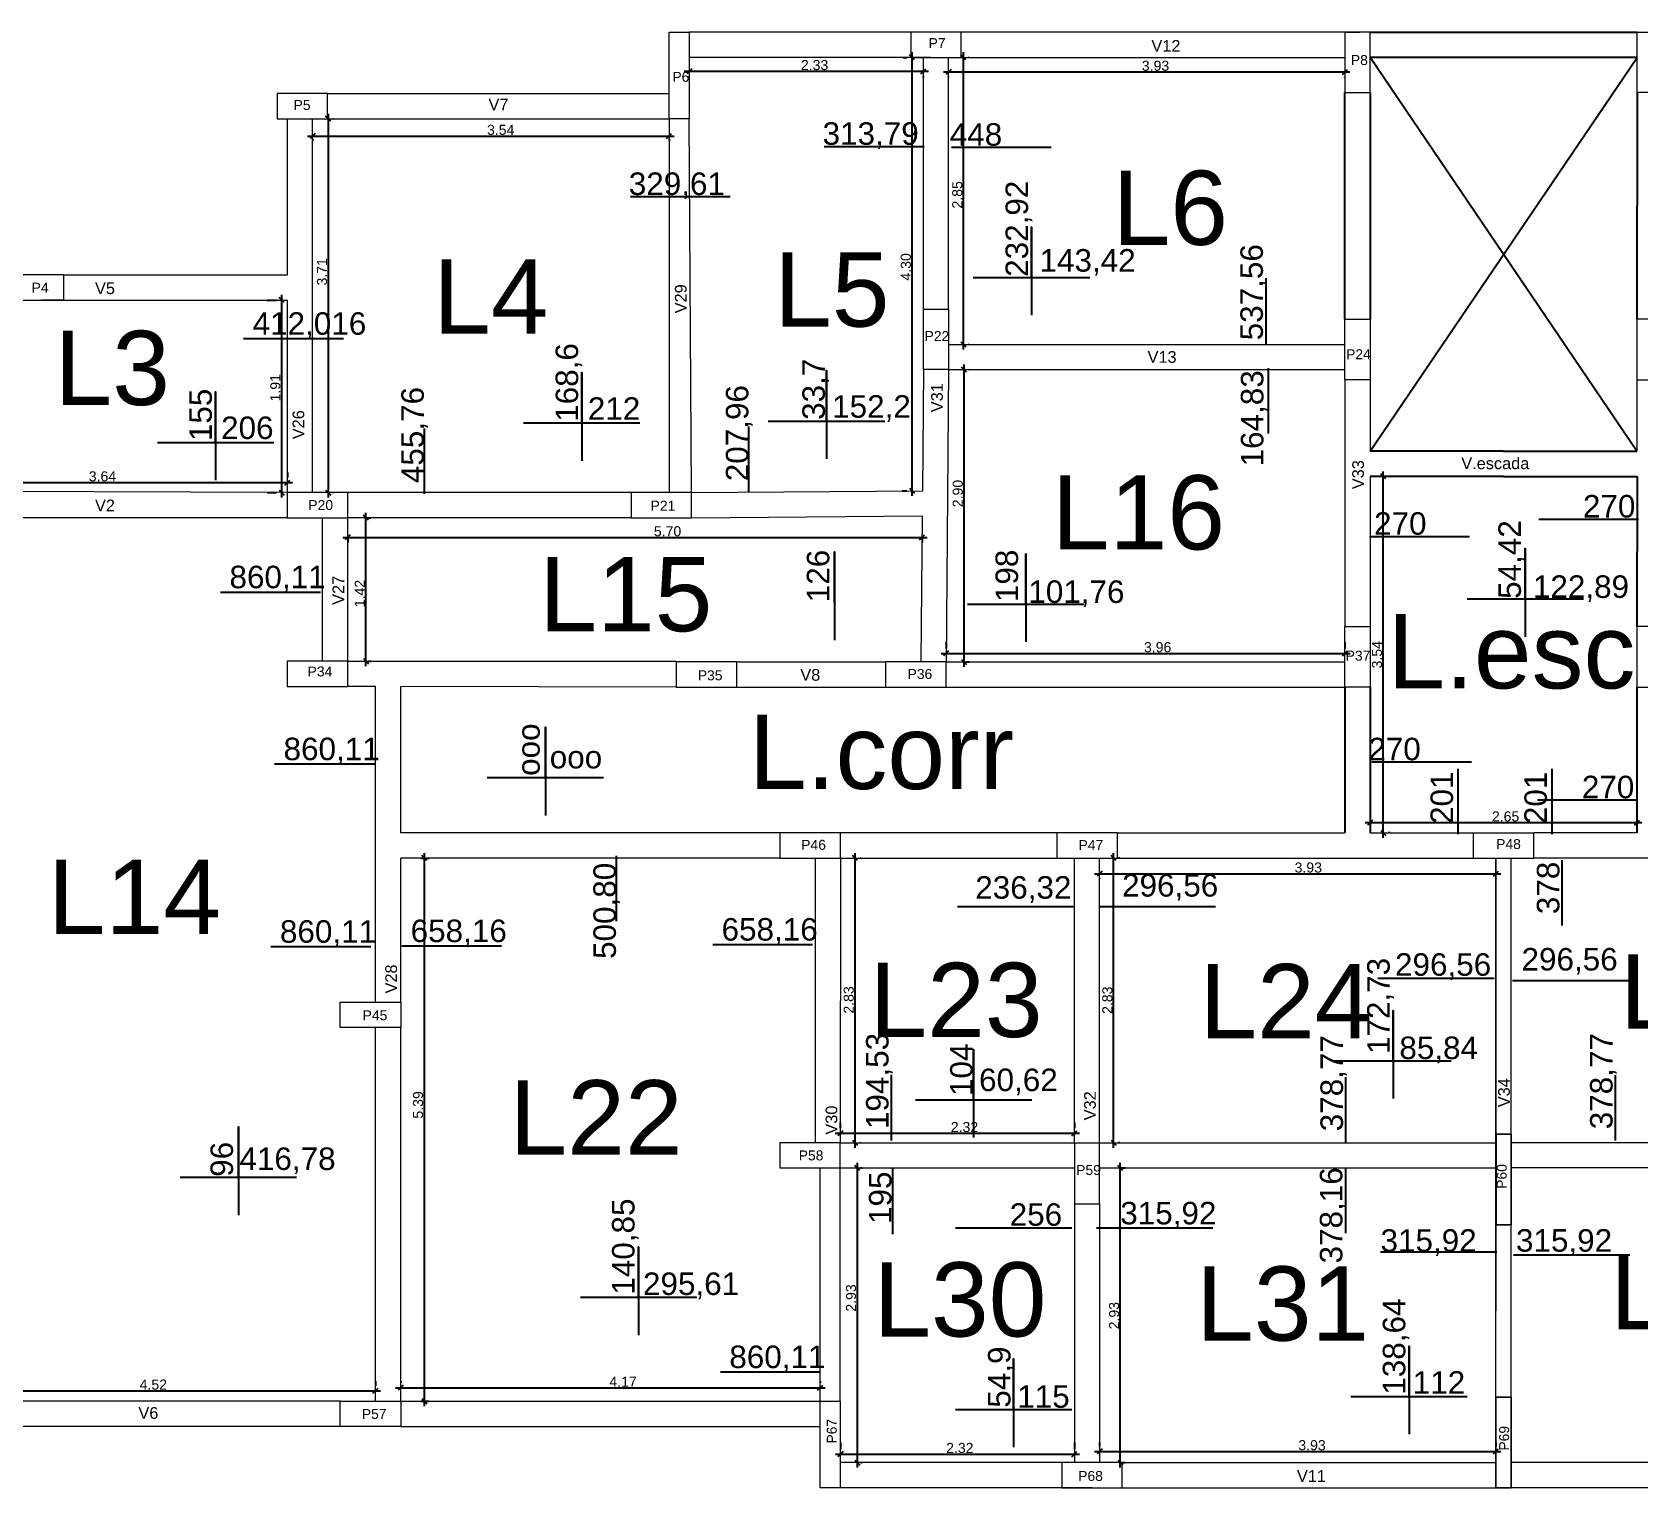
# Model space of a CAD drawing. Header units: millimetres. Extents: x 2878 to 6301, y 540 to 1980.
# Drawn here: x 2995.84 to 3011.8, y 647.43 to 661.88 of the extents above; entities that cross this region are included whole.
import ezdxf

# ---------------------------------------------------------------- set-up
doc = ezdxf.new("R2010")
doc.units = ezdxf.units.MM
doc.header["$LTSCALE"] = 4
for name, color, linetype, lineweight in [('ALVENARIA', 4, 'Continuous', 20), ('COTAS', 35, 'Continuous', 5), ('ESTRUTURA', 4, 'Continuous', 25), ('PILAR', 1, 'Continuous', 5), ('TEXTO', 5, 'Continuous', 20)]:
    doc.layers.add(name, color=color, linetype=linetype, lineweight=lineweight)
doc.layers.add('LINHA DE MOMENTOS', color=42, linetype='Continuous')
doc.styles.get("Standard").update_dxf_attribs({"font": 'arial.ttf'})
doc.dimstyles.new('ISO-25', dxfattribs={"dimscale": 0, "dimtxt": 0.1, "dimasz": 0.05, "dimexe": 0.05, "dimexo": 0.2, "dimgap": 0.01, "dimtad": 1, "dimzin": 4, "dimdsep": 46, "dimtxsty": 'Standard', "dimblk": 'OBLIQUE', "dimcen": 0.1, "dimdle": 0.05, "dimclrt": 256, "dimadec": 0, "dimazin": 0, "dimtfac": 1, "dimtix": 1, "dimtofl": 0, "dimtmove": 0, "dimatfit": 3, "dimfxl": 1, "dimtfillclr": 256, "dimarcsym": 0})

# ---------------------------------------------------------------- blocks, each defined once
blk = doc.blocks.new('PILAR')
at = {"layer": 'PILAR', "ltscale": 0.01}
blk.add_lwpolyline([(-0.15, 0), (0.1, 0), (0.1, -0.6), (-0.15, -0.6)], close=True, dxfattribs=at)
blk = doc.blocks.new('_Oblique')
at = {"color": 0, "linetype": 'ByBlock', "lineweight": -2}
blk.add_line((-0.5, -0.5), (0.5, 0.5), dxfattribs=at)
blk = doc.blocks.new('*D638')
at = {"layer": 'COTAS', "color": 0, "lineweight": -2, "transparency": 16777216}
for p, q in [((2994.735, 657.519), (2994.735, 657.456)), ((2998.376, 657.507), (2998.376, 657.456)), ((2994.685, 657.406), (2998.426, 657.406))]:
    blk.add_line(p, q, dxfattribs=at)
at = {"layer": 'Defpoints', "color": 0, "transparency": 16777216}
for p in [(2994.735, 657.319), (2998.376, 657.406), (2998.376, 657.307)]:
    blk.add_point(p, dxfattribs=at)
at = {"layer": 'COTAS', "color": 0, "lineweight": -2, "transparency": 16777216, "xscale": 0.05, "yscale": 0.05, "zscale": 0.05, "rotation": 180}
blk.add_blockref('_Oblique', (2994.735, 657.406), dxfattribs=at)
at = {"layer": 'COTAS', "color": 0, "lineweight": -2, "transparency": 16777216, "xscale": 0.05, "yscale": 0.05, "zscale": 0.05}
blk.add_blockref('_Oblique', (2998.376, 657.406), dxfattribs=at)
at = {"layer": 'COTAS', "transparency": 16777216, "insert": (2996.54, 657.467), "char_height": 0.1, "attachment_point": 5}
blk.add_mtext('3.64', dxfattribs=at)
blk = doc.blocks.new('*D639')
at = {"layer": 'COTAS', "color": 0, "lineweight": -2, "transparency": 16777216}
for p, q in [((2998.176, 659.218), (2998.268, 659.218)), ((2998.318, 659.268), (2998.318, 657.257)), ((2998.175, 657.307), (2998.268, 657.307))]:
    blk.add_line(p, q, dxfattribs=at)
at = {"layer": 'Defpoints', "color": 0, "transparency": 16777216}
for p in [(2998.376, 659.218), (2998.318, 657.307), (2998.375, 657.307)]:
    blk.add_point(p, dxfattribs=at)
at = {"layer": 'COTAS', "color": 0, "lineweight": -2, "transparency": 16777216, "xscale": 0.05, "yscale": 0.05, "zscale": 0.05}
for p, rotation in [((2998.318, 659.218), 90), ((2998.318, 657.307), 270)]:
    blk.add_blockref('_Oblique', p, dxfattribs=dict(at, rotation=rotation))
at = {"layer": 'COTAS', "transparency": 16777216, "insert": (2998.257, 658.347), "char_height": 0.1, "attachment_point": 5, "rotation": 90}
blk.add_mtext('1.91', dxfattribs=at)
blk = doc.blocks.new('*D640')
at = {"layer": 'COTAS', "color": 0, "lineweight": -2, "transparency": 16777216}
for p, q in [((2998.576, 660.846), (3002.216, 660.846)), ((2998.626, 660.817), (2998.626, 660.796)), ((3002.166, 660.817), (3002.166, 660.796))]:
    blk.add_line(p, q, dxfattribs=at)
at = {"layer": 'Defpoints', "color": 0, "transparency": 16777216}
for p in [(2998.626, 661.017), (3002.166, 661.017), (3002.166, 660.846)]:
    blk.add_point(p, dxfattribs=at)
at = {"layer": 'COTAS', "color": 0, "lineweight": -2, "transparency": 16777216, "xscale": 0.05, "yscale": 0.05, "zscale": 0.05, "rotation": 180}
blk.add_blockref('_Oblique', (2998.626, 660.846), dxfattribs=at)
at = {"layer": 'COTAS', "color": 0, "lineweight": -2, "transparency": 16777216, "xscale": 0.05, "yscale": 0.05, "zscale": 0.05}
blk.add_blockref('_Oblique', (3002.166, 660.846), dxfattribs=at)
at = {"layer": 'COTAS', "transparency": 16777216, "insert": (3000.494, 660.907), "char_height": 0.1, "attachment_point": 5}
blk.add_mtext('3.54', dxfattribs=at)
blk = doc.blocks.new('*D641')
at = {"layer": 'COTAS', "color": 0, "lineweight": -2, "transparency": 16777216}
for p, q in [((2998.781, 661.067), (2998.781, 657.257)), ((2998.826, 661.017), (2998.831, 661.017)), ((2998.826, 657.307), (2998.831, 657.307))]:
    blk.add_line(p, q, dxfattribs=at)
at = {"layer": 'Defpoints', "color": 0, "transparency": 16777216}
for p in [(2998.626, 661.017), (2998.626, 657.307), (2998.781, 657.307)]:
    blk.add_point(p, dxfattribs=at)
at = {"layer": 'COTAS', "color": 0, "lineweight": -2, "transparency": 16777216, "xscale": 0.05, "yscale": 0.05, "zscale": 0.05}
for p, rotation in [((2998.781, 661.017), 90), ((2998.781, 657.307), 270)]:
    blk.add_blockref('_Oblique', p, dxfattribs=dict(at, rotation=rotation))
at = {"layer": 'COTAS', "transparency": 16777216, "insert": (2998.72, 659.498), "char_height": 0.1, "attachment_point": 5, "rotation": 90}
blk.add_mtext('3.71', dxfattribs=at)
blk = doc.blocks.new('*D642')
at = {"layer": 'COTAS', "color": 0, "lineweight": -2, "transparency": 16777216}
for p, q in [((3002.316, 661.489), (3004.741, 661.489)), ((3002.366, 661.427), (3002.366, 661.439)), ((3004.691, 661.427), (3004.691, 661.439))]:
    blk.add_line(p, q, dxfattribs=at)
at = {"layer": 'Defpoints', "color": 0, "transparency": 16777216}
for p in [(3002.366, 661.627), (3004.691, 661.627), (3004.691, 661.489)]:
    blk.add_point(p, dxfattribs=at)
at = {"layer": 'COTAS', "color": 0, "lineweight": -2, "transparency": 16777216, "xscale": 0.05, "yscale": 0.05, "zscale": 0.05, "rotation": 180}
blk.add_blockref('_Oblique', (3002.366, 661.489), dxfattribs=at)
at = {"layer": 'COTAS', "color": 0, "lineweight": -2, "transparency": 16777216, "xscale": 0.05, "yscale": 0.05, "zscale": 0.05}
blk.add_blockref('_Oblique', (3004.691, 661.489), dxfattribs=at)
at = {"layer": 'COTAS', "transparency": 16777216, "insert": (3003.611, 661.55), "char_height": 0.1, "attachment_point": 5}
blk.add_mtext('2.33', dxfattribs=at)
blk = doc.blocks.new('*D643')
at = {"layer": 'COTAS', "color": 0, "lineweight": -2, "transparency": 16777216}
for p, q in [((3004.491, 661.627), (3004.528, 661.627)), ((3004.578, 661.677), (3004.578, 657.275)), ((3004.481, 657.325), (3004.528, 657.325))]:
    blk.add_line(p, q, dxfattribs=at)
at = {"layer": 'Defpoints', "color": 0, "transparency": 16777216}
for p in [(3004.691, 661.627), (3004.578, 657.325), (3004.681, 657.325)]:
    blk.add_point(p, dxfattribs=at)
at = {"layer": 'COTAS', "color": 0, "lineweight": -2, "transparency": 16777216, "xscale": 0.05, "yscale": 0.05, "zscale": 0.05}
for p, rotation in [((3004.578, 661.627), 90), ((3004.578, 657.325), 270)]:
    blk.add_blockref('_Oblique', p, dxfattribs=dict(at, rotation=rotation))
at = {"layer": 'COTAS', "transparency": 16777216, "insert": (3004.517, 659.547), "char_height": 0.1, "attachment_point": 5, "rotation": 90}
blk.add_mtext('4.30', dxfattribs=at)
blk = doc.blocks.new('*D644')
at = {"layer": 'COTAS', "color": 0, "lineweight": -2, "transparency": 16777216}
for p, q in [((3004.891, 661.482), (3008.926, 661.482)), ((3004.941, 661.427), (3004.941, 661.432)), ((3008.876, 661.427), (3008.876, 661.432))]:
    blk.add_line(p, q, dxfattribs=at)
at = {"layer": 'Defpoints', "color": 0, "transparency": 16777216}
for p in [(3004.941, 661.627), (3008.876, 661.627), (3008.876, 661.482)]:
    blk.add_point(p, dxfattribs=at)
at = {"layer": 'COTAS', "color": 0, "lineweight": -2, "transparency": 16777216, "xscale": 0.05, "yscale": 0.05, "zscale": 0.05, "rotation": 180}
blk.add_blockref('_Oblique', (3004.941, 661.482), dxfattribs=at)
at = {"layer": 'COTAS', "color": 0, "lineweight": -2, "transparency": 16777216, "xscale": 0.05, "yscale": 0.05, "zscale": 0.05}
blk.add_blockref('_Oblique', (3008.876, 661.482), dxfattribs=at)
at = {"layer": 'COTAS', "transparency": 16777216, "insert": (3006.996, 661.543), "char_height": 0.1, "attachment_point": 5}
blk.add_mtext('3.93', dxfattribs=at)
blk = doc.blocks.new('*D645')
at = {"layer": 'COTAS', "color": 0, "lineweight": -2, "transparency": 16777216}
for p, q in [((3005.089, 658.727), (3005.089, 661.677)), ((3005.141, 661.627), (3005.139, 661.627)), ((3005.141, 658.777), (3005.139, 658.777))]:
    blk.add_line(p, q, dxfattribs=at)
at = {"layer": 'Defpoints', "color": 0, "transparency": 16777216}
for p in [(3004.941, 661.627), (3005.089, 661.627), (3004.941, 658.777)]:
    blk.add_point(p, dxfattribs=at)
at = {"layer": 'COTAS', "color": 0, "lineweight": -2, "transparency": 16777216, "xscale": 0.05, "yscale": 0.05, "zscale": 0.05}
for p, rotation in [((3005.089, 661.627), 90), ((3005.089, 658.777), 270)]:
    blk.add_blockref('_Oblique', p, dxfattribs=dict(at, rotation=rotation))
at = {"layer": 'COTAS', "transparency": 16777216, "insert": (3005.028, 660.262), "char_height": 0.1, "attachment_point": 5, "rotation": 90}
blk.add_mtext('2.85', dxfattribs=at)
blk = doc.blocks.new('*D659')
at = {"layer": 'COTAS', "color": 0, "lineweight": -2, "transparency": 16777216}
for p, q in [((2994.685, 648.39), (2999.301, 648.39)), ((2994.735, 648.487), (2994.735, 648.44)), ((2999.251, 648.487), (2999.251, 648.44))]:
    blk.add_line(p, q, dxfattribs=at)
at = {"layer": 'Defpoints', "color": 0, "transparency": 16777216}
for p in [(2999.251, 648.39), (2994.735, 648.287), (2999.251, 648.287)]:
    blk.add_point(p, dxfattribs=at)
at = {"layer": 'COTAS', "color": 0, "lineweight": -2, "transparency": 16777216, "xscale": 0.05, "yscale": 0.05, "zscale": 0.05, "rotation": 180}
blk.add_blockref('_Oblique', (2994.735, 648.39), dxfattribs=at)
at = {"layer": 'COTAS', "color": 0, "lineweight": -2, "transparency": 16777216, "xscale": 0.05, "yscale": 0.05, "zscale": 0.05}
blk.add_blockref('_Oblique', (2999.251, 648.39), dxfattribs=at)
at = {"layer": 'COTAS', "transparency": 16777216, "insert": (2997.045, 648.451), "char_height": 0.1, "attachment_point": 5}
blk.add_mtext('4.52', dxfattribs=at)
blk = doc.blocks.new('*D663')
at = {"layer": 'COTAS', "color": 0, "lineweight": -2, "transparency": 16777216}
for p, q in [((3004.866, 655.71), (3008.927, 655.71)), ((3004.916, 655.826), (3004.916, 655.76)), ((3008.877, 655.826), (3008.877, 655.76))]:
    blk.add_line(p, q, dxfattribs=at)
at = {"layer": 'Defpoints', "color": 0, "transparency": 16777216}
for p in [(3008.877, 655.71), (3004.916, 655.626), (3008.877, 655.626)]:
    blk.add_point(p, dxfattribs=at)
at = {"layer": 'COTAS', "color": 0, "lineweight": -2, "transparency": 16777216, "xscale": 0.05, "yscale": 0.05, "zscale": 0.05, "rotation": 180}
blk.add_blockref('_Oblique', (3004.916, 655.71), dxfattribs=at)
at = {"layer": 'COTAS', "color": 0, "lineweight": -2, "transparency": 16777216, "xscale": 0.05, "yscale": 0.05, "zscale": 0.05}
blk.add_blockref('_Oblique', (3008.877, 655.71), dxfattribs=at)
at = {"layer": 'COTAS', "transparency": 16777216, "insert": (3007.017, 655.771), "char_height": 0.1, "attachment_point": 5}
blk.add_mtext('3.96', dxfattribs=at)
blk = doc.blocks.new('*D664')
at = {"layer": 'COTAS', "color": 0, "lineweight": -2, "transparency": 16777216}
for p, q in [((3005.094, 658.577), (3005.094, 655.576)), ((3005.141, 658.527), (3005.144, 658.527)), ((3005.116, 655.626), (3005.144, 655.626))]:
    blk.add_line(p, q, dxfattribs=at)
at = {"layer": 'Defpoints', "color": 0, "transparency": 16777216}
for p in [(3004.941, 658.527), (3004.916, 655.626), (3005.094, 655.626)]:
    blk.add_point(p, dxfattribs=at)
at = {"layer": 'COTAS', "color": 0, "lineweight": -2, "transparency": 16777216, "xscale": 0.05, "yscale": 0.05, "zscale": 0.05}
for p, rotation in [((3005.094, 658.527), 90), ((3005.094, 655.626), 270)]:
    blk.add_blockref('_Oblique', p, dxfattribs=dict(at, rotation=rotation))
at = {"layer": 'COTAS', "transparency": 16777216, "insert": (3005.033, 657.297), "char_height": 0.1, "attachment_point": 5, "rotation": 90}
blk.add_mtext('2.90', dxfattribs=at)
blk = doc.blocks.new('*D665')
at = {"layer": 'COTAS', "color": 0, "lineweight": -2, "transparency": 16777216}
for p, q in [((2999.451, 648.42), (3003.716, 648.42)), ((2999.501, 648.487), (2999.501, 648.47)), ((3003.666, 648.487), (3003.666, 648.47))]:
    blk.add_line(p, q, dxfattribs=at)
at = {"layer": 'Defpoints', "color": 0, "transparency": 16777216}
for p in [(3003.666, 648.42), (2999.501, 648.287), (3003.666, 648.287)]:
    blk.add_point(p, dxfattribs=at)
at = {"layer": 'COTAS', "color": 0, "lineweight": -2, "transparency": 16777216, "xscale": 0.05, "yscale": 0.05, "zscale": 0.05, "rotation": 180}
blk.add_blockref('_Oblique', (2999.501, 648.42), dxfattribs=at)
at = {"layer": 'COTAS', "color": 0, "lineweight": -2, "transparency": 16777216, "xscale": 0.05, "yscale": 0.05, "zscale": 0.05}
blk.add_blockref('_Oblique', (3003.666, 648.42), dxfattribs=at)
at = {"layer": 'COTAS', "transparency": 16777216, "insert": (3001.709, 648.48), "char_height": 0.1, "attachment_point": 5}
blk.add_mtext('4.17', dxfattribs=at)
blk = doc.blocks.new('*D666')
at = {"layer": 'COTAS', "color": 0, "lineweight": -2, "transparency": 16777216}
for p, q in [((2999.701, 653.678), (2999.785, 653.678)), ((2999.735, 653.728), (2999.735, 648.237)), ((2999.701, 648.287), (2999.785, 648.287))]:
    blk.add_line(p, q, dxfattribs=at)
at = {"layer": 'Defpoints', "color": 0, "transparency": 16777216}
for p in [(2999.501, 653.678), (2999.501, 648.287), (2999.735, 648.287)]:
    blk.add_point(p, dxfattribs=at)
at = {"layer": 'COTAS', "color": 0, "lineweight": -2, "transparency": 16777216, "xscale": 0.05, "yscale": 0.05, "zscale": 0.05}
for p, rotation in [((2999.735, 653.678), 90), ((2999.735, 648.287), 270)]:
    blk.add_blockref('_Oblique', p, dxfattribs=dict(at, rotation=rotation))
at = {"layer": 'COTAS', "transparency": 16777216, "insert": (2999.674, 651.228), "char_height": 0.1, "attachment_point": 5, "rotation": 90}
blk.add_mtext('5.39', dxfattribs=at)
blk = doc.blocks.new('*D669')
at = {"layer": 'COTAS', "color": 0, "lineweight": -2, "transparency": 16777216}
for p, q in [((3004.012, 653.728), (3004.012, 650.802)), ((3004.067, 653.678), (3004.062, 653.678)), ((3004.066, 650.852), (3004.062, 650.852))]:
    blk.add_line(p, q, dxfattribs=at)
at = {"layer": 'Defpoints', "color": 0, "transparency": 16777216}
for p in [(3003.867, 653.678), (3003.866, 650.852), (3004.012, 650.852)]:
    blk.add_point(p, dxfattribs=at)
at = {"layer": 'COTAS', "color": 0, "lineweight": -2, "transparency": 16777216, "xscale": 0.05, "yscale": 0.05, "zscale": 0.05}
for p, rotation in [((3004.012, 653.678), 90), ((3004.012, 650.852), 270)]:
    blk.add_blockref('_Oblique', p, dxfattribs=dict(at, rotation=rotation))
at = {"layer": 'COTAS', "transparency": 16777216, "insert": (3003.95, 652.27), "char_height": 0.1, "attachment_point": 5, "rotation": 90}
blk.add_mtext('2.83', dxfattribs=at)
blk = doc.blocks.new('*D670')
at = {"layer": 'COTAS', "color": 0, "lineweight": -2, "transparency": 16777216}
for p, q in [((3003.816, 650.947), (3006.241, 650.947)), ((3003.866, 651.052), (3003.866, 650.997)), ((3006.191, 651.052), (3006.191, 650.997))]:
    blk.add_line(p, q, dxfattribs=at)
at = {"layer": 'Defpoints', "color": 0, "transparency": 16777216}
for p in [(3006.191, 650.947), (3003.866, 650.852), (3006.191, 650.852)]:
    blk.add_point(p, dxfattribs=at)
at = {"layer": 'COTAS', "color": 0, "lineweight": -2, "transparency": 16777216, "xscale": 0.05, "yscale": 0.05, "zscale": 0.05, "rotation": 180}
blk.add_blockref('_Oblique', (3003.866, 650.947), dxfattribs=at)
at = {"layer": 'COTAS', "color": 0, "lineweight": -2, "transparency": 16777216, "xscale": 0.05, "yscale": 0.05, "zscale": 0.05}
blk.add_blockref('_Oblique', (3006.191, 650.947), dxfattribs=at)
at = {"layer": 'COTAS', "transparency": 16777216, "insert": (3005.099, 651.008), "char_height": 0.1, "attachment_point": 5}
blk.add_mtext('2.32', dxfattribs=at)
blk = doc.blocks.new('*D610')
at = {"layer": 'COTAS', "color": 0, "lineweight": -2, "transparency": 16777216}
for p, q in [((3006.391, 653.523), (3010.426, 653.523)), ((3006.441, 653.478), (3006.441, 653.473)), ((3010.376, 653.477), (3010.376, 653.473))]:
    blk.add_line(p, q, dxfattribs=at)
at = {"layer": 'Defpoints', "color": 0, "transparency": 16777216}
for p in [(3006.441, 653.678), (3010.376, 653.677), (3010.376, 653.523)]:
    blk.add_point(p, dxfattribs=at)
at = {"layer": 'COTAS', "color": 0, "lineweight": -2, "transparency": 16777216, "xscale": 0.05, "yscale": 0.05, "zscale": 0.05, "rotation": 180}
blk.add_blockref('_Oblique', (3006.441, 653.523), dxfattribs=at)
at = {"layer": 'COTAS', "color": 0, "lineweight": -2, "transparency": 16777216, "xscale": 0.05, "yscale": 0.05, "zscale": 0.05}
blk.add_blockref('_Oblique', (3010.376, 653.523), dxfattribs=at)
at = {"layer": 'COTAS', "transparency": 16777216, "insert": (3008.513, 653.584), "char_height": 0.1, "attachment_point": 5}
blk.add_mtext('3.93', dxfattribs=at)
blk = doc.blocks.new('*D611')
at = {"layer": 'COTAS', "color": 0, "lineweight": -2, "transparency": 16777216}
for p, q in [((3006.579, 650.802), (3006.579, 653.728)), ((3006.641, 653.678), (3006.629, 653.678)), ((3006.641, 650.852), (3006.629, 650.852))]:
    blk.add_line(p, q, dxfattribs=at)
at = {"layer": 'Defpoints', "color": 0, "transparency": 16777216}
for p in [(3006.441, 653.678), (3006.579, 653.678), (3006.441, 650.852)]:
    blk.add_point(p, dxfattribs=at)
at = {"layer": 'COTAS', "color": 0, "lineweight": -2, "transparency": 16777216, "xscale": 0.05, "yscale": 0.05, "zscale": 0.05}
for p, rotation in [((3006.579, 653.678), 90), ((3006.579, 650.852), 270)]:
    blk.add_blockref('_Oblique', p, dxfattribs=dict(at, rotation=rotation))
at = {"layer": 'COTAS', "transparency": 16777216, "insert": (3006.518, 652.267), "char_height": 0.1, "attachment_point": 5, "rotation": 90}
blk.add_mtext('2.83', dxfattribs=at)
blk = doc.blocks.new('*D612')
at = {"layer": 'COTAS', "color": 0, "lineweight": -2, "transparency": 16777216}
for p, q in [((3003.868, 647.877), (3003.868, 647.811)), ((3006.191, 647.877), (3006.191, 647.811)), ((3003.818, 647.761), (3006.241, 647.761))]:
    blk.add_line(p, q, dxfattribs=at)
at = {"layer": 'Defpoints', "color": 0, "transparency": 16777216}
for p in [(3006.191, 647.761), (3003.868, 647.677), (3006.191, 647.677)]:
    blk.add_point(p, dxfattribs=at)
at = {"layer": 'COTAS', "color": 0, "lineweight": -2, "transparency": 16777216, "xscale": 0.05, "yscale": 0.05, "zscale": 0.05, "rotation": 180}
blk.add_blockref('_Oblique', (3003.868, 647.761), dxfattribs=at)
at = {"layer": 'COTAS', "color": 0, "lineweight": -2, "transparency": 16777216, "xscale": 0.05, "yscale": 0.05, "zscale": 0.05}
blk.add_blockref('_Oblique', (3006.191, 647.761), dxfattribs=at)
at = {"layer": 'COTAS', "transparency": 16777216, "insert": (3005.053, 647.822), "char_height": 0.1, "attachment_point": 5}
blk.add_mtext('2.32', dxfattribs=at)
blk = doc.blocks.new('*D613')
at = {"layer": 'COTAS', "color": 0, "lineweight": -2, "transparency": 16777216}
for p, q in [((3004.034, 650.652), (3004.034, 647.627)), ((3004.066, 650.602), (3004.084, 650.602)), ((3004.068, 647.677), (3004.084, 647.677))]:
    blk.add_line(p, q, dxfattribs=at)
at = {"layer": 'Defpoints', "color": 0, "transparency": 16777216}
for p in [(3003.866, 650.602), (3003.868, 647.677), (3004.034, 647.677)]:
    blk.add_point(p, dxfattribs=at)
at = {"layer": 'COTAS', "color": 0, "lineweight": -2, "transparency": 16777216, "xscale": 0.05, "yscale": 0.05, "zscale": 0.05}
for p, rotation in [((3004.034, 650.602), 90), ((3004.034, 647.677), 270)]:
    blk.add_blockref('_Oblique', p, dxfattribs=dict(at, rotation=rotation))
at = {"layer": 'COTAS', "transparency": 16777216, "insert": (3003.973, 649.311), "char_height": 0.1, "attachment_point": 5, "rotation": 90}
blk.add_mtext('2.93', dxfattribs=at)
blk = doc.blocks.new('*D614')
at = {"layer": 'COTAS', "color": 0, "lineweight": -2, "transparency": 16777216}
for p, q in [((3006.441, 647.877), (3006.441, 647.838)), ((3010.376, 647.877), (3010.376, 647.838)), ((3006.391, 647.788), (3010.426, 647.788))]:
    blk.add_line(p, q, dxfattribs=at)
at = {"layer": 'Defpoints', "color": 0, "transparency": 16777216}
for p in [(3010.376, 647.788), (3006.441, 647.677), (3010.376, 647.677)]:
    blk.add_point(p, dxfattribs=at)
at = {"layer": 'COTAS', "color": 0, "lineweight": -2, "transparency": 16777216, "xscale": 0.05, "yscale": 0.05, "zscale": 0.05, "rotation": 180}
blk.add_blockref('_Oblique', (3006.441, 647.788), dxfattribs=at)
at = {"layer": 'COTAS', "color": 0, "lineweight": -2, "transparency": 16777216, "xscale": 0.05, "yscale": 0.05, "zscale": 0.05}
blk.add_blockref('_Oblique', (3010.376, 647.788), dxfattribs=at)
at = {"layer": 'COTAS', "transparency": 16777216, "insert": (3008.55, 647.849), "char_height": 0.1, "attachment_point": 5}
blk.add_mtext('3.93', dxfattribs=at)
blk = doc.blocks.new('*D615')
at = {"layer": 'COTAS', "color": 0, "lineweight": -2, "transparency": 16777216}
for p, q in [((3006.641, 650.602), (3006.696, 650.602)), ((3006.646, 647.627), (3006.646, 650.652)), ((3006.641, 647.677), (3006.696, 647.677))]:
    blk.add_line(p, q, dxfattribs=at)
at = {"layer": 'Defpoints', "color": 0, "transparency": 16777216}
for p in [(3006.441, 650.602), (3006.646, 650.602), (3006.441, 647.677)]:
    blk.add_point(p, dxfattribs=at)
at = {"layer": 'COTAS', "color": 0, "lineweight": -2, "transparency": 16777216, "xscale": 0.05, "yscale": 0.05, "zscale": 0.05}
for p, rotation in [((3006.646, 650.602), 90), ((3006.646, 647.677), 270)]:
    blk.add_blockref('_Oblique', p, dxfattribs=dict(at, rotation=rotation))
at = {"layer": 'COTAS', "transparency": 16777216, "insert": (3006.585, 649.136), "char_height": 0.1, "attachment_point": 5, "rotation": 90}
blk.add_mtext('2.93', dxfattribs=at)
blk = doc.blocks.new('*D616')
at = {"layer": 'COTAS', "color": 0, "lineweight": -2, "transparency": 16777216}
for p, q in [((3009.257, 653.878), (3009.257, 657.517)), ((3009.327, 657.467), (3009.307, 657.467)), ((3009.327, 653.928), (3009.307, 653.928))]:
    blk.add_line(p, q, dxfattribs=at)
at = {"layer": 'Defpoints', "color": 0, "transparency": 16777216}
for p in [(3009.127, 657.467), (3009.257, 657.467), (3009.127, 653.928)]:
    blk.add_point(p, dxfattribs=at)
at = {"layer": 'COTAS', "color": 0, "lineweight": -2, "transparency": 16777216, "xscale": 0.05, "yscale": 0.05, "zscale": 0.05}
for p, rotation in [((3009.257, 657.467), 90), ((3009.257, 653.928), 270)]:
    blk.add_blockref('_Oblique', p, dxfattribs=dict(at, rotation=rotation))
at = {"layer": 'COTAS', "transparency": 16777216, "insert": (3009.196, 655.697), "char_height": 0.1, "attachment_point": 5, "rotation": 90}
blk.add_mtext('3.54', dxfattribs=at)
blk = doc.blocks.new('*D617')
at = {"layer": 'COTAS', "color": 0, "lineweight": -2, "transparency": 16777216}
for p, q in [((3009.127, 654.128), (3009.127, 654.08)), ((3011.776, 654.128), (3011.776, 654.08)), ((3009.077, 654.03), (3011.826, 654.03))]:
    blk.add_line(p, q, dxfattribs=at)
at = {"layer": 'Defpoints', "color": 0, "transparency": 16777216}
for p in [(3011.776, 654.03), (3009.127, 653.928), (3011.776, 653.928)]:
    blk.add_point(p, dxfattribs=at)
at = {"layer": 'COTAS', "color": 0, "lineweight": -2, "transparency": 16777216, "xscale": 0.05, "yscale": 0.05, "zscale": 0.05, "rotation": 180}
blk.add_blockref('_Oblique', (3009.127, 654.03), dxfattribs=at)
at = {"layer": 'COTAS', "color": 0, "lineweight": -2, "transparency": 16777216, "xscale": 0.05, "yscale": 0.05, "zscale": 0.05}
blk.add_blockref('_Oblique', (3011.776, 654.03), dxfattribs=at)
at = {"layer": 'COTAS', "transparency": 16777216, "insert": (3010.472, 654.091), "char_height": 0.1, "attachment_point": 5}
blk.add_mtext('2.65', dxfattribs=at)
blk = doc.blocks.new('*D622')
at = {"layer": 'COTAS', "color": 0, "lineweight": -2, "transparency": 16777216}
for p, q in [((2999.156, 655.583), (2999.156, 657.107)), ((2999.175, 657.057), (2999.206, 657.057)), ((2999.175, 655.633), (2999.206, 655.633))]:
    blk.add_line(p, q, dxfattribs=at)
at = {"layer": 'Defpoints', "color": 0, "transparency": 16777216}
for p in [(2998.975, 657.057), (2999.156, 657.057), (2998.975, 655.633)]:
    blk.add_point(p, dxfattribs=at)
at = {"layer": 'COTAS', "color": 0, "lineweight": -2, "transparency": 16777216, "xscale": 0.05, "yscale": 0.05, "zscale": 0.05}
for p, rotation in [((2999.156, 657.057), 90), ((2999.156, 655.633), 270)]:
    blk.add_blockref('_Oblique', p, dxfattribs=dict(at, rotation=rotation))
at = {"layer": 'COTAS', "transparency": 16777216, "insert": (2999.095, 656.304), "char_height": 0.1, "attachment_point": 5, "rotation": 90}
blk.add_mtext('1.42', dxfattribs=at)
blk = doc.blocks.new('*D623')
at = {"layer": 'COTAS', "color": 0, "lineweight": -2, "transparency": 16777216}
for p, q in [((2998.925, 656.861), (3004.728, 656.861)), ((2998.975, 656.857), (2998.975, 656.811)), ((3004.678, 656.875), (3004.678, 656.811))]:
    blk.add_line(p, q, dxfattribs=at)
at = {"layer": 'Defpoints', "color": 0, "transparency": 16777216}
for p in [(2998.975, 657.057), (3004.678, 657.075), (3004.678, 656.861)]:
    blk.add_point(p, dxfattribs=at)
at = {"layer": 'COTAS', "color": 0, "lineweight": -2, "transparency": 16777216, "xscale": 0.05, "yscale": 0.05, "zscale": 0.05, "rotation": 180}
blk.add_blockref('_Oblique', (2998.975, 656.861), dxfattribs=at)
at = {"layer": 'COTAS', "color": 0, "lineweight": -2, "transparency": 16777216, "xscale": 0.05, "yscale": 0.05, "zscale": 0.05}
blk.add_blockref('_Oblique', (3004.678, 656.861), dxfattribs=at)
at = {"layer": 'COTAS', "transparency": 16777216, "insert": (3002.151, 656.922), "char_height": 0.1, "attachment_point": 5}
blk.add_mtext('5.70', dxfattribs=at)

msp = doc.modelspace()

# ---------------------------------------------------------------- linework, layer by layer
at = {"layer": 'ALVENARIA'}
for p, q in [((3004.565, 661.877), (3002.366, 661.877)), ((3004.866, 661.877), (3004.566, 661.877)), ((3004.866, 661.877), (3004.866, 661.877)), ((3008.876, 661.877), (3005.065, 661.877)), ((3004.565, 661.627), (3002.366, 661.627)), ((3004.766, 661.627), (3004.566, 661.627)), ((3004.691, 659.127), (3004.691, 661.627)), ((3004.941, 659.127), (3004.941, 661.627)), ((3005.065, 661.627), (3008.876, 661.627)), ((2998.776, 661.267), (3002.166, 661.267)), ((2998.376, 659.468), (2998.376, 661.017)), ((2998.626, 657.307), (2998.626, 661.017)), ((2998.776, 661.017), (3002.166, 661.017)), ((3002.166, 661.017), (3002.166, 657.307)), ((3002.388, 657.307), (3002.366, 661.017)), ((2996.155, 659.468), (2995.66, 659.468)), ((2996.155, 659.468), (2998.376, 659.468)), ((2996.155, 659.218), (2995.935, 659.218)), ((2996.155, 659.218), (2998.376, 659.218)), ((2998.376, 657.307), (2998.376, 659.218)), ((3004.941, 658.777), (3008.877, 658.777)), ((3004.691, 658.529), (3004.681, 657.325)), ((3004.941, 658.527), (3004.916, 655.626)), ((3004.941, 658.527), (3008.877, 658.527)), ((3008.877, 658.427), (3008.877, 655.976)), ((3009.127, 658.427), (3009.127, 657.717)), ((3011.776, 658.427), (3011.776, 657.717)), ((3009.127, 657.467), (3009.127, 655.976)), ((2998.376, 657.307), (2994.735, 657.319)), ((3001.788, 657.307), (2998.975, 657.307)), ((3002.386, 657.307), (3004.681, 657.325)), ((2998.376, 657.157), (2998.376, 657.157)), ((2998.375, 657.057), (2994.735, 657.057)), ((2998.725, 655.633), (2998.725, 657.057)), ((2998.975, 655.633), (2998.975, 657.057)), ((3001.788, 657.057), (2998.975, 657.057)), ((3002.388, 657.057), (3004.678, 657.075)), ((3004.678, 657.075), (3004.666, 655.628)), ((2998.975, 655.633), (3002.238, 655.633)), ((3002.838, 655.626), (3004.316, 655.626)), ((3004.916, 655.626), (3008.877, 655.626)), ((2999.251, 655.382), (2998.975, 655.383)), ((2999.251, 652.247), (2999.251, 655.382)), ((3002.238, 655.376), (2999.501, 655.382)), ((2999.501, 653.928), (2999.501, 655.382)), ((3002.838, 655.376), (3004.316, 655.376)), ((3004.916, 655.376), (3008.877, 655.376)), ((3003.267, 653.928), (2999.501, 653.928)), ((3006.017, 653.928), (3003.867, 653.928)), ((3006.617, 653.928), (3008.877, 653.928)), ((3009.127, 653.928), (3010.151, 653.928)), ((3011.776, 653.928), (3010.751, 653.928)), ((2999.501, 652.247), (2999.501, 653.678)), ((3003.267, 653.678), (2999.501, 653.678)), ((3003.617, 653.678), (3003.616, 650.852)), ((3003.867, 653.678), (3003.866, 650.852)), ((3003.867, 653.678), (3006.017, 653.678)), ((3006.191, 650.852), (3006.191, 653.678)), ((3006.441, 650.852), (3006.441, 653.678)), ((3006.617, 653.678), (3010.151, 653.677)), ((3010.376, 650.936), (3010.376, 653.677)), ((3010.376, 650.936), (3010.376, 653.677)), ((3010.377, 650.936), (3010.377, 653.677)), ((3010.377, 650.936), (3010.377, 653.677)), ((3010.526, 650.936), (3010.526, 653.677)), ((3010.526, 650.936), (3010.526, 653.677)), ((3010.527, 650.936), (3010.527, 653.677)), ((3010.527, 650.936), (3010.527, 653.677)), ((3014.286, 653.678), (3010.751, 653.677)), ((2999.251, 648.287), (2999.251, 651.997)), ((2999.501, 648.287), (2999.501, 651.997)), ((3003.866, 650.852), (3006.191, 650.852)), ((3006.441, 650.852), (3010.377, 650.852)), ((3014.461, 650.852), (3010.526, 650.852)), ((3003.666, 648.287), (3003.666, 650.592)), ((3003.866, 648.287), (3003.866, 650.602)), ((3003.866, 650.602), (3006.191, 650.602)), ((3006.441, 650.602), (3010.377, 650.602)), ((3014.461, 650.602), (3010.526, 650.602)), ((3006.191, 650.247), (3006.191, 647.677)), ((3006.441, 650.247), (3006.441, 647.677)), ((3010.376, 648.326), (3010.377, 650.036)), ((3010.376, 648.326), (3010.376, 650.036)), ((3010.376, 648.326), (3010.376, 650.036)), ((3010.376, 648.326), (3010.377, 650.036)), ((3010.526, 648.326), (3010.527, 650.036)), ((3010.526, 648.326), (3010.526, 650.036)), ((3010.526, 648.326), (3010.526, 650.036)), ((3010.526, 648.326), (3010.527, 650.036)), ((2998.901, 648.287), (2994.735, 648.287)), ((2999.501, 648.287), (3003.666, 648.287)), ((2998.901, 648.037), (2994.735, 648.037)), ((2999.501, 648.037), (3003.666, 648.037)), ((3003.666, 647.427), (3003.666, 648.037)), ((3006.066, 647.677), (3003.868, 647.677)), ((3006.266, 647.677), (3006.066, 647.677)), ((3006.665, 647.677), (3010.376, 647.677)), ((3014.238, 647.677), (3010.526, 647.677)), ((3006.066, 647.427), (3003.866, 647.427)), ((3006.366, 647.427), (3006.066, 647.427)), ((3006.191, 647.427), (3006.191, 647.427)), ((3006.191, 647.427), (3006.191, 647.427)), ((3006.665, 647.427), (3010.376, 647.427)), ((3014.238, 647.427), (3010.526, 647.427))]:
    msp.add_line(p, q, dxfattribs=at)
at = {"layer": 'ALVENARIA', "ltscale": 0.03}
for p, q in [((3008.876, 661.877), (3009.026, 661.877)), ((2999.126, 651.997), (2999.126, 651.997))]:
    msp.add_line(p, q, dxfattribs=at)
at = {"layer": 'ESTRUTURA'}
for p, q in [((3009.126, 661.877), (3011.777, 661.877)), ((3011.777, 661.627), (3009.126, 661.627)), ((3011.776, 657.717), (3009.126, 661.627)), ((3009.127, 657.717), (3011.777, 661.627)), ((3008.877, 659.027), (3008.876, 661.277)), ((3009.126, 661.277), (3009.127, 659.027)), ((3011.777, 661.277), (3011.776, 659.027)), ((3010.451, 657.717), (3009.127, 657.717)), ((3010.451, 657.717), (3011.776, 657.717)), ((3010.451, 657.467), (3009.127, 657.467)), ((3010.451, 657.467), (3011.779, 657.467)), ((3011.779, 657.467), (3011.776, 655.976)), ((3008.877, 655.376), (3008.877, 653.928)), ((3009.127, 655.376), (3009.127, 653.928)), ((3011.776, 655.376), (3011.776, 653.928))]:
    msp.add_line(p, q, dxfattribs=at)
at = {"layer": 'LINHA DE MOMENTOS'}
for p, q in [((3004.698, 660.74), (3003.706, 660.74)), ((3005.961, 660.731), (3004.97, 660.731)), ((3002.774, 660.241), (3001.783, 660.241)), ((3005.186, 659.442), (3006.343, 659.442)), ((3008.096, 658.784), (3008.096, 659.434)), ((2998.933, 658.832), (2997.942, 658.832)), ((3008.119, 657.892), (3008.119, 658.542)), ((2999.737, 657.294), (2999.737, 657.943)), ((3000.721, 657.998), (3001.877, 657.998)), ((3002.958, 657.313), (3002.958, 657.962)), ((3003.151, 658.017), (3004.307, 658.017)), ((2997.085, 657.805), (2998.241, 657.805)), ((3011.792, 657.04), (3010.801, 657.04)), ((3010.112, 656.868), (3009.12, 656.868)), ((2998.704, 656.316), (2997.712, 656.316)), ((3005.13, 656.199), (3006.286, 656.199)), ((3010.089, 656.251), (3011.245, 656.251)), ((2999.241, 654.609), (2998.249, 654.609)), ((3010.134, 654.63), (3009.143, 654.63)), ((3000.36, 654.477), (3001.516, 654.477)), ((3010.001, 653.916), (3010.001, 654.565)), ((3010.933, 653.914), (3010.933, 654.564)), ((3011.781, 654.253), (3010.79, 654.253)), ((3001.644, 653.051), (3001.644, 653.701)), ((3011.035, 653.009), (3011.035, 653.659)), ((3005.03, 653.197), (3006.186, 653.197)), ((3006.434, 653.197), (3007.59, 653.197)), ((3003.59, 652.818), (3002.599, 652.818)), ((2999.205, 652.796), (2998.213, 652.796)), ((3000.503, 652.803), (2999.511, 652.803)), ((3009.203, 652.485), (3010.359, 652.485)), ((3010.542, 652.463), (3011.698, 652.463)), ((3008.776, 651.666), (3009.932, 651.666)), ((3004.374, 650.876), (3004.374, 651.526)), ((3008.887, 650.854), (3008.887, 651.504)), ((3011.563, 650.874), (3011.563, 651.523)), ((3004.612, 651.279), (3005.768, 651.279)), ((3004.389, 649.944), (3004.389, 650.593)), ((3008.887, 649.956), (3008.887, 650.605)), ((2997.312, 650.509), (2998.468, 650.509)), ((3005.009, 650.009), (3006.165, 650.009)), ((3006.41, 650.009), (3007.566, 650.009)), ((3009.23, 649.77), (3010.386, 649.77)), ((3010.551, 649.738), (3011.707, 649.738)), ((3001.286, 649.318), (3002.442, 649.318)), ((3003.667, 648.574), (3002.675, 648.574)), ((3005.009, 648.205), (3006.165, 648.205)), ((3008.935, 648.333), (3010.091, 648.333))]:
    msp.add_line(p, q, dxfattribs=at)
for points in [[(3005.765, 659.442), (3005.765, 659.942), (3005.765, 659.067)], [(3001.299, 657.998), (3001.299, 658.498), (3001.299, 657.623)], [(3003.729, 658.017), (3003.729, 658.517), (3003.729, 657.642)], [(2997.663, 657.805), (2997.663, 658.305), (2997.663, 657.43)], [(3003.809, 656.218), (3003.809, 656.718), (3003.809, 655.843)], [(3005.708, 656.199), (3005.708, 656.699), (3005.708, 655.824)], [(3010.667, 656.251), (3010.667, 656.751), (3010.667, 655.876)], [(3000.938, 654.477), (3000.938, 654.977), (3000.938, 654.102)], [(3009.354, 651.666), (3009.354, 652.166), (3009.354, 651.291)], [(3005.19, 651.279), (3005.19, 651.779), (3005.19, 650.904)], [(2997.89, 650.509), (2997.89, 651.009), (2997.89, 650.133)], [(3001.864, 649.318), (3001.864, 649.818), (3001.864, 648.943)], [(3009.513, 648.333), (3009.513, 648.834), (3009.513, 647.958)], [(3005.587, 648.205), (3005.587, 648.706), (3005.587, 647.83)]]:
    msp.add_lwpolyline(points, dxfattribs=at)
at = {"layer": 'PILAR', "color": 1, "ltscale": 0.01}
for points in [[(3002.166, 661.877), (3002.366, 661.877), (3002.366, 661.017), (3002.166, 661.017)], [(3005.065, 661.627), (3005.065, 661.877), (3004.565, 661.877), (3004.565, 661.627)], [(2998.776, 661.017), (2998.776, 661.267), (2998.276, 661.267), (2998.276, 661.017)], [(3010.526, 650.036), (3010.376, 650.036), (3010.376, 650.936), (3010.526, 650.936)], [(3010.526, 650.036), (3010.376, 650.036), (3010.376, 650.936), (3010.526, 650.936)], [(3010.377, 650.036), (3010.527, 650.036), (3010.527, 650.936), (3010.377, 650.936)], [(3010.377, 650.036), (3010.527, 650.036), (3010.527, 650.936), (3010.377, 650.936)], [(3003.666, 648.287), (3003.866, 648.287), (3003.866, 647.427), (3003.666, 647.427)], [(3010.376, 647.426), (3010.526, 647.426), (3010.526, 648.326), (3010.376, 648.326)], [(3010.526, 647.426), (3010.376, 647.426), (3010.376, 648.326), (3010.526, 648.326)], [(3010.526, 647.426), (3010.376, 647.426), (3010.376, 648.326), (3010.526, 648.326)], [(3010.376, 647.426), (3010.526, 647.426), (3010.526, 648.326), (3010.376, 648.326)]]:
    msp.add_lwpolyline(points, close=True, dxfattribs=at)
at = {"layer": 'PILAR', "ltscale": 0.01}
for points in [[(2996.155, 659.218), (2996.155, 659.468), (2995.66, 659.468), (2995.66, 659.218)], [(3003.266, 650.852), (3003.266, 650.602), (3003.866, 650.602), (3003.866, 650.852)]]:
    msp.add_lwpolyline(points, close=True, dxfattribs=at)

# ---------------------------------------------------------------- block references
at = {"layer": 'COTAS', "xscale": -1}
for p, rotation in [((3009.026, 661.277), 180), ((3011.926, 658.427), 180), ((2998.375, 657.157), 90), ((3001.788, 657.157), 90), ((3011.926, 655.376), 180), ((2998.375, 655.483), 90), ((3002.238, 655.476), 90), ((3004.316, 655.476), 90), ((3003.267, 653.778), 90), ((3006.017, 653.778), 90), ((3010.151, 653.777), 90), ((3006.341, 650.247), 180), ((3006.665, 647.577), 270)]:
    msp.add_blockref('PILAR', p, dxfattribs=dict(at, rotation=rotation))
at = {"layer": 'COTAS'}
for p, rotation in [((3011.877, 661.277), 180), ((3004.791, 658.527), 180), ((3008.977, 658.427), 180), ((3008.977, 655.376), 180), ((2999.501, 652.097), 270), ((2999.501, 648.137), 270)]:
    msp.add_blockref('PILAR', p, dxfattribs=dict(at, rotation=rotation))

# ---------------------------------------------------------------- texts
at = {"layer": 'COTAS', "attachment_point": 1}
for s, width, heights, insert, char_height in [('P7', 2.5, [1.872], (3004.743, 661.818), 0.0988), ('V12', 2.5, [1.872], (3006.955, 661.799), 0.116), ('P8', 2.5, [1.872], (3008.936, 661.65), 0.0988), ('P6', 2.5, [1.872], (3002.199, 661.483), 0.0988), ('P5', 2.5, [1.872], (2998.438, 661.203), 0.0988), ('V7', 2.5, [1.872], (3000.373, 661.216), 0.116), ('L6', 2.5, [1.872], (3006.57, 660.503), 0.7375), ('L5', 2.5, [1.872], (3003.209, 659.691), 0.7375), ('L4', 2.5, [1.872], (2999.823, 659.623), 0.7375), ('P4', 2.5, [1.872], (2995.837, 659.39), 0.0988), ('V5', 2.5, [1.872], (2996.466, 659.393), 0.116), ('L3', 2.5, [1.872], (2996.064, 658.913), 0.7375), ('P22', 2.5, [1.872], (3004.703, 658.91), 0.0988), ('P24', 2.5, [1.872], (3008.888, 658.729), 0.0988), ('V13', 2.5, [1.872], (3006.917, 658.711), 0.116), ('V.escada', 2.5, [1.872], (3010.032, 657.655), 0.116), ('L16', 2.5, [1.872], (3005.967, 657.479), 0.7375), ('V2', 2.5, [1.872], (2996.466, 657.237), 0.116), ('P20', 2.5, [1.872], (2998.584, 657.232), 0.0988), ('P21', 2.5, [1.872], (3001.983, 657.226), 0.0988), ('L15', 2.5, [1.872], (3000.877, 656.667), 0.7375), ('L.esc', 2.5, [1.872], (3009.298, 656.1), 0.7375), ('P37', 2.5, [1.872], (3008.884, 655.737), 0.0988), ('P34', 2.5, [1.872], (2998.577, 655.58), 0.0988), ('P35', 2.5, [1.872], (3002.451, 655.542), 0.0988), ('V8', 0.59468, [0.385], (3003.469, 655.555), 0.116), ('P36', 2.5, [1.872], (3004.534, 655.555), 0.0988), ('L.corr', 2.5, [1.872], (3002.959, 655.101), 0.7375), ('P46', 2.5, [1.872], (3003.478, 653.859), 0.0988), ('P47', 2.5, [1.872], (3006.231, 653.857), 0.0988), ('P48', 2.5, [1.872], (3010.378, 653.867), 0.0988), ('L14', 2.5, [1.872], (2995.998, 653.661), 0.7375), ('L25', 2.5, [1.872], (3011.606, 652.723), 0.7375), ('L23', 2.5, [1.872], (3004.156, 652.639), 0.7375), ('L24', 2.5, [1.872], (3007.431, 652.627), 0.7375), ('P45', 2.5, [1.872], (2999.123, 652.166), 0.0988), ('L22', 2.5, [1.872], (3000.582, 651.473), 0.7375), ('P58', 2.5, [1.872], (3003.453, 650.776), 0.0988), ('P59', 2.5, [1.872], (3006.208, 650.631), 0.0988), ('L30', 2.5, [1.872], (3004.194, 649.666), 0.7375), ('L31', 2.5, [1.872], (3007.399, 649.625), 0.7375), ('L32', 2.5, [1.872], (3011.51, 649.738), 0.7375), ('V6', 2.5, [1.872], (2996.897, 648.228), 0.116), ('P57', 2.5, [1.872], (2999.115, 648.209), 0.0988), ('P68', 2.5, [1.872], (3006.228, 647.594), 0.0988), ('V11', 2.5, [1.872], (3008.4, 647.602), 0.116)]:
    msp.add_mtext_dynamic_manual_height_columns(s, width=width, gutter_width=12.5, heights=heights, dxfattribs=dict(at, insert=insert, char_height=char_height))
at = {"layer": 'COTAS', "attachment_point": 1, "rotation": 90}
for s, insert, char_height in [('V29', (3002.224, 659.086), 0.116), ('V31', (3004.768, 658.104), 0.116), ('V26', (2998.427, 657.836), 0.116), ('V33', (3008.949, 657.34), 0.116), ('V27', (2998.824, 656.192), 0.116), ('V28', (2999.348, 652.334), 0.116), ('V34', (3010.398, 651.205), 0.116), ('V32', (3006.287, 651.075), 0.116), ('V30', (3003.72, 650.933), 0.116), ('P60', (3010.384, 650.395), 0.0988), ('P67', (3003.732, 647.866), 0.0988), ('P69', (3010.408, 647.796), 0.0988)]:
    msp.add_mtext_dynamic_manual_height_columns(s, width=2.5, gutter_width=12.5, heights=[1.872], dxfattribs=dict(at, insert=insert, char_height=char_height))
at = {"layer": 'TEXTO'}
for s, p in [('313,79', (3003.69, 660.759)), ('448', (3004.953, 660.75)), ('329,61', (3001.766, 660.261)), ('143,42', (3005.844, 659.5)), ('412,016  ', (2998.031, 658.873)), ('212', (3001.359, 658.029)), ('152,2', (3003.785, 658.05)), ('206', (2997.718, 657.838)), ('270', (3011.24, 657.059)), ('270', (3009.166, 656.888)), ('860,11', (2997.801, 656.357)), ('122,89', (3010.743, 656.261)), ('101,76', (3005.733, 656.211)), ('860,11', (2998.338, 654.65)), ('ooo', (3000.981, 654.569)), ('270', (3009.109, 654.649)), ('270', (3011.229, 654.272)), ('236,32', (3005.206, 653.275)), ('296,56', (3006.664, 653.296)), ('860,11', (2998.302, 652.838)), ('658,16', (2999.6, 652.844)), ('658,16', (3002.687, 652.859)), ('296,56', (3009.374, 652.51)), ('296,56', (3010.63, 652.562)), ('85,84', (3009.417, 651.683)), ('60,62', (3005.244, 651.365)), ('416,78', (2997.9, 650.582)), ('315,92', (3006.646, 650.042)), ('256', (3005.548, 650.028)), ('315,92', (3009.23, 649.77)), ('315,92', (3010.575, 649.771)), ('295,61', (3001.907, 649.341)), ('860,11', (3002.764, 648.615)), ('112', (3009.55, 648.361)), ('115', (3005.623, 648.222))]:
    msp.add_text(s, height=0.2235, dxfattribs=at).set_placement(p)
for s, p in [('232,92', (3005.73, 659.448)), ('537,56', (3008.062, 658.818)), ('168,6', (3001.263, 658.009)), ('33,7', (3003.713, 658.028)), ('164,83', (3008.067, 657.566)), ('155', (2997.626, 657.817)), ('455,76', (2999.731, 657.4)), ('207,96', (3002.953, 657.419)), ('54,42', (3010.624, 656.251)), ('126', (3003.757, 656.218)), ('198', (3005.631, 656.219)), ('ooo', (3000.881, 654.494)), ('201', (3009.95, 654.017)), ('201', (3010.882, 654.015)), ('500,80', (3001.638, 652.677)), ('378', (3011.006, 653.121)), ('172,73', (3009.321, 651.733)), ('194,53', (3004.345, 650.988)), ('378,77', (3008.857, 650.966)), ('378,77', (3011.534, 650.986)), ('104', (3005.18, 651.316)), ('96', (2997.836, 650.514)), ('378,16', (3008.851, 649.654)), ('195', (3004.374, 650.046)), ('140,85', (3001.823, 649.344)), ('138,64', (3009.476, 648.351)), ('54,9', (3005.556, 648.222))]:
    msp.add_text(s, height=0.2235, rotation=90, dxfattribs=at).set_placement(p)

# ---------------------------------------------------------------- dimensions: what is measured, and where the dimension line sits
at = {"layer": 'COTAS'}
for base, p1, p2, picture, middle in [((3004.6911, 661.4886), (3002.3659, 661.6269), (3004.6911, 661.627), '*D642', (3003.6112, 661.4886)), ((3008.8759, 661.4819), (3004.9411, 661.627), (3008.8759, 661.627), '*D644', (3006.9961, 661.4819)), ((3002.166, 660.846), (2998.626, 661.017), (3002.166, 661.017), '*D640', (3000.494, 660.846)), ((2998.376, 657.406), (2994.735, 657.319), (2998.376, 657.307), '*D638', (2996.54, 657.406)), ((3004.678, 656.861), (2998.975, 657.057), (3004.678, 657.075), '*D623', (3002.151, 656.861)), ((3008.877, 655.71), (3004.916, 655.626), (3008.877, 655.626), '*D663', (3007.017, 655.71)), ((3011.776, 654.03), (3009.127, 653.928), (3011.776, 653.928), '*D617', (3010.472, 654.03)), ((3010.376, 653.5234), (3006.4415, 653.6775), (3010.376, 653.6773), '*D610', (3008.5134, 653.5234)), ((3006.191488, 650.946991), (3003.866494, 650.851761), (3006.191488, 650.851761), '*D670', (3005.099302, 650.946991)), ((2999.251, 648.39), (2994.735, 648.287), (2999.251, 648.287), '*D659', (2997.045, 648.39)), ((3003.6663, 648.4199), (2999.5012, 648.287), (3003.6663, 648.2868), '*D665', (3001.7093, 648.4199)), ((3006.191, 647.761), (3003.868, 647.677), (3006.191, 647.677), '*D612', (3005.053, 647.761)), ((3010.3764, 647.7877), (3006.4415, 647.6766), (3010.3764, 647.6766), '*D614', (3008.5499, 647.7877))]:
    dim = msp.add_linear_dim(base=base, p1=p1, p2=p2, dimstyle='ISO-25', override={"dimscale": 1}, dxfattribs=at)
    dim.commit()
    dim.dimension.update_dxf_attribs({"geometry": picture, "text_midpoint": middle, "dimtype": 160})
for base, p1, p2, picture, middle in [((3004.578, 657.325), (3004.691, 661.627), (3004.681, 657.325), '*D643', (3004.578, 659.547)), ((3005.089, 661.627), (3004.941, 658.777), (3004.941, 661.627), '*D645', (3005.089, 660.262)), ((2998.781, 657.307), (2998.626, 661.017), (2998.626, 657.307), '*D641', (2998.781, 659.498)), ((2998.318, 657.307), (2998.376, 659.218), (2998.375, 657.307), '*D639', (2998.318, 658.347)), ((3005.094, 655.626), (3004.941, 658.527), (3004.916, 655.626), '*D664', (3005.094, 657.297)), ((3009.257, 657.467), (3009.127, 653.928), (3009.127, 657.467), '*D616', (3009.257, 655.697)), ((2999.156, 657.057), (2998.975, 655.633), (2998.975, 657.057), '*D622', (2999.156, 656.304)), ((2999.735, 648.287), (2999.501, 653.678), (2999.501, 648.287), '*D666', (2999.735, 651.228)), ((3004.012, 650.852), (3003.867, 653.678), (3003.866, 650.852), '*D669', (3004.012, 652.27)), ((3006.579, 653.678), (3006.441, 650.852), (3006.441, 653.678), '*D611', (3006.579, 652.267)), ((3004.0338, 647.6766), (3003.8665, 650.6018), (3003.8683, 647.6766), '*D613', (3004.0338, 649.3108)), ((3006.6462, 650.6018), (3006.4415, 647.6766), (3006.4415, 650.6018), '*D615', (3006.6462, 649.1359))]:
    dim = msp.add_linear_dim(base=base, p1=p1, p2=p2, angle=90, dimstyle='ISO-25', override={"dimscale": 1}, dxfattribs=at)
    dim.commit()
    dim.dimension.update_dxf_attribs({"geometry": picture, "text_midpoint": middle, "dimtype": 160})

doc.saveas('drawing.dxf')
